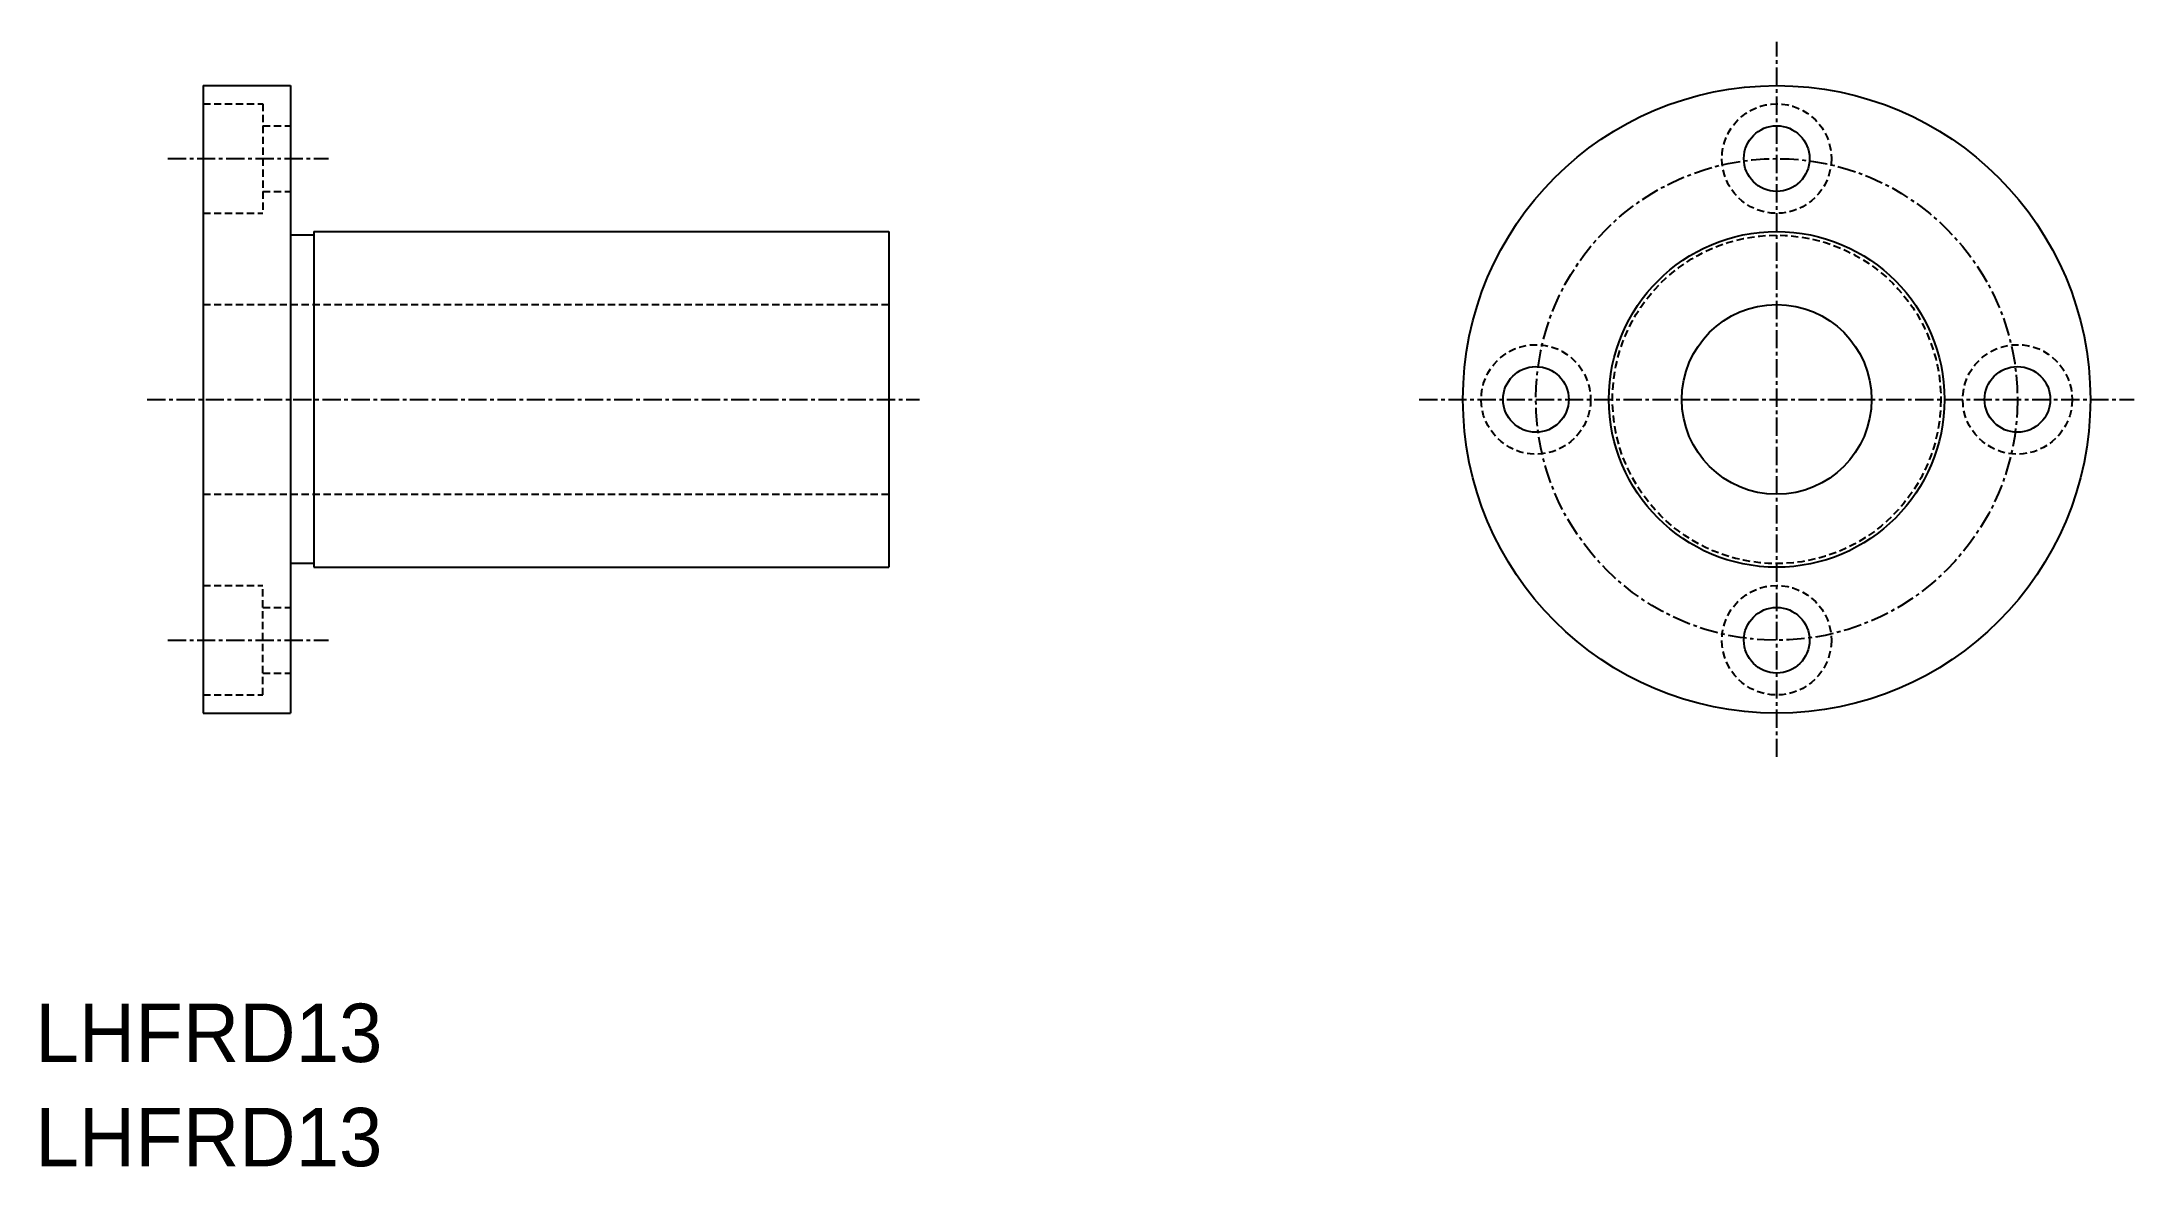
# Model space of a CAD drawing. Extents: x 213 to 356, y 131 to 208.
import ezdxf

# ---------------------------------------------------------------- set-up
doc = ezdxf.new("R2010")
doc.units = 0
doc.linetypes.add('CENTER', pattern=[2, 1.25, -0.25, 0.25, -0.25])
doc.linetypes.add('DASHED', pattern=[0.75, 0.5, -0.25])
doc.layers.get('0').update_dxf_attribs({"linetype": 'CONTINUOUS'})
doc.layers.add('CENTER', color=1, linetype='CENTER')

msp = doc.modelspace()

# ---------------------------------------------------------------- linework, layer by layer
at = {"color": 7, "linetype": 'CONTINUOUS'}
for p, q in [((223.81, 205.41), (229.81, 205.41)), ((223.81, 205.41), (223.81, 162.41)), ((229.81, 205.41), (229.81, 162.41)), ((231.41, 195.16), (229.81, 195.16)), ((231.41, 195.41), (270.81, 195.41)), ((231.41, 195.41), (231.41, 172.41)), ((270.81, 195.41), (270.81, 172.41)), ((231.41, 172.66), (229.81, 172.66)), ((231.41, 172.41), (270.81, 172.41)), ((223.81, 162.41), (229.81, 162.41))]:
    msp.add_line(p, q, dxfattribs=at)
at = {"color": 3, "linetype": 'DASHED'}
for p, q in [((223.81, 204.16), (227.91, 204.16)), ((227.91, 204.16), (227.91, 196.66)), ((227.91, 202.66), (229.81, 202.66)), ((227.91, 198.16), (229.81, 198.16)), ((223.81, 196.66), (227.91, 196.66)), ((223.81, 190.41), (270.81, 190.41)), ((223.81, 177.41), (270.81, 177.41)), ((223.81, 171.16), (227.91, 171.16)), ((227.91, 163.66), (227.91, 171.16)), ((227.91, 169.66), (229.81, 169.66)), ((227.91, 165.16), (229.81, 165.16)), ((223.81, 163.66), (227.91, 163.66))]:
    msp.add_line(p, q, dxfattribs=at)
at = {"color": 7, "linetype": 'CONTINUOUS'}
for centre, radius in [((331.65, 183.91), 21.5), ((331.65, 200.41), 2.25), ((331.65, 183.91), 11.5), ((331.65, 183.91), 6.5), ((315.15, 183.91), 2.25), ((348.15, 183.91), 2.25), ((331.65, 167.41), 2.25)]:
    msp.add_circle(centre, radius, dxfattribs=at)
at = {"color": 3, "linetype": 'DASHED'}
for centre, radius in [((331.65, 200.41), 3.75), ((331.65, 183.91), 11.25), ((315.15, 183.91), 3.75), ((348.15, 183.91), 3.75), ((331.65, 167.41), 3.75)]:
    msp.add_circle(centre, radius, dxfattribs=at)
at = {"layer": 'CENTER', "color": 1, "linetype": 'CENTER'}
for p, q in [((331.65, 159.41), (331.65, 208.41)), ((221.4, 200.41), (232.4, 200.41)), ((219.99, 183.91), (272.9, 183.91)), ((307.15, 183.91), (356.15, 183.91)), ((221.4, 167.41), (232.4, 167.41))]:
    msp.add_line(p, q, dxfattribs=at)
msp.add_circle((331.65, 183.91), 16.5, dxfattribs=at)

# ---------------------------------------------------------------- texts
at = {"color": 7, "linetype": 'CONTINUOUS'}
for p in [(212.32, 138.51), (212.32, 131.37)]:
    msp.add_text('LHFRD13', height=4, dxfattribs=at).set_placement(p)

doc.saveas('drawing.dxf')
